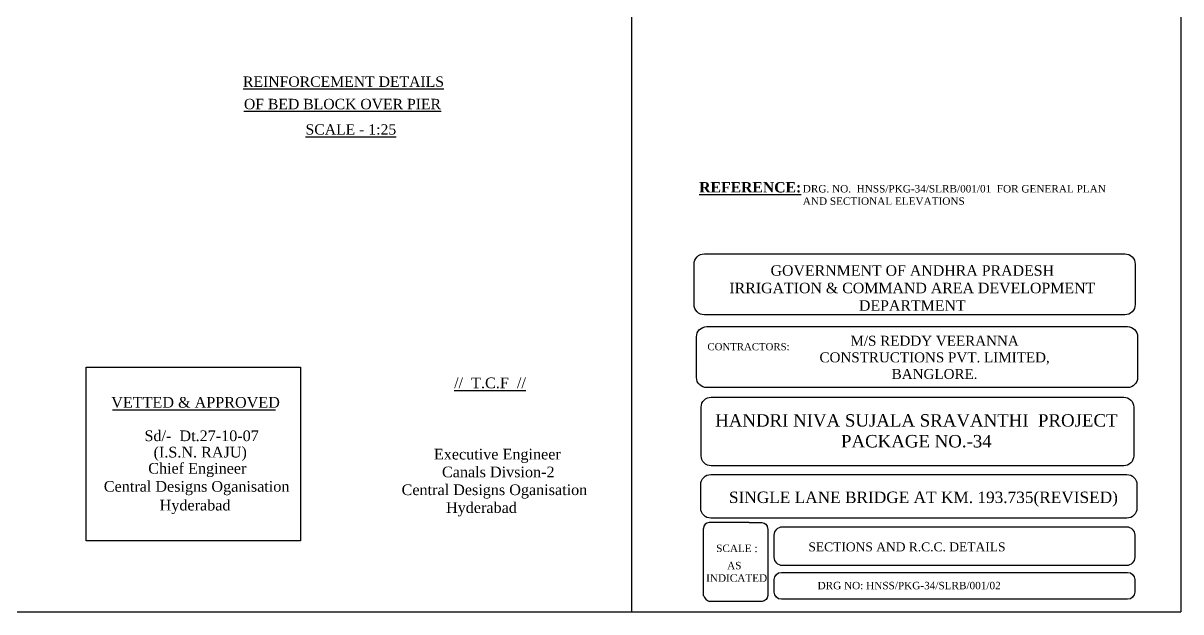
# Model space of a CAD drawing. Header units: millimetres. Extents: x 173 to 1182, y 179 to 1915.
# Drawn here: x 673.4 to 1063.3, y 178.6 to 377 of the extents above; entities that cross this region are included whole.
import ezdxf

# ---------------------------------------------------------------- set-up
doc = ezdxf.new("R2010")
doc.units = ezdxf.units.MM
doc.layers.add('SHEET', color=3, linetype='Continuous')
doc.styles.get("Standard").update_dxf_attribs({"font": 'times.ttf'})

# ---------------------------------------------------------------- blocks, each defined once
blk = doc.blocks.new('A$C5CE42FFD')
at = {"insert": (-67.36, 16.46), "char_height": 3.36, "width": 83.9077, "attachment_point": 2}
blk.add_mtext('M/S REDDY VEERANNA CONSTRUCTIONS PVT. LIMITED, BANGLORE. ', dxfattribs=at)

msp = doc.modelspace()

# ---------------------------------------------------------------- linework, layer by layer
for p, q in [((1063.25993, 768.60179), (1063.25993, 178.60179)), ((878.25993, 617.11496), (878.25993, 178.60179)), ((703.42404, 246.6723), (758.3979, 246.6723)), ((924.14369, 206.52423), (924.14369, 184.11462)), ((173.25993, 178.60179), (1063.25993, 178.60179))]:
    msp.add_line(p, q)
at = {"color": 7}
for p, q in [((902.48745, 184.05394), (902.48745, 206.7332)), ((917.85933, 208.66502), (904.41927, 208.66502)), ((922.3013, 182.09021), (904.41927, 182.09021))]:
    msp.add_line(p, q, dxfattribs=at)
for points in [[(902.7808, 299.22478), (1044.41798, 299.22478, -0.414213562), (1047.88222, 295.76054), (1047.88222, 282.13732, -0.414213562), (1044.41798, 278.67308), (902.7808, 278.67308, -0.414213562), (899.31656, 282.13732), (899.31656, 295.76054, -0.414213562)], [(903.60164, 274.7048), (1045.23882, 274.7048, -0.414213562), (1048.70306, 271.24056), (1048.70306, 257.61734, -0.414213562), (1045.23882, 254.1531), (903.60164, 254.1531, -0.414213562), (900.1374, 257.61734), (900.1374, 271.24056, -0.414213562)], [(905.11344, 250.94468), (1044.00809, 250.94468, -0.414213562), (1047.40525, 247.54752), (1047.40525, 231.21112, -0.414213562), (1044.00809, 227.81396), (905.11344, 227.81396, -0.414213562), (901.71628, 231.21112), (901.71628, 247.54752, -0.414213562)], [(905.00376, 224.8887), (1045.05587, 224.8887, -0.414213562), (1048.48134, 221.46323), (1048.48134, 213.58499, -0.414213562), (1045.05587, 210.15952), (905.00376, 210.15952, -0.414213562), (901.57829, 213.58499), (901.57829, 221.46323, -0.414213562)], [(929.14607, 207.25857), (1044.89161, 207.25857, -0.414213562), (1047.72258, 204.42761), (1047.72258, 197.01643, -0.414213562), (1044.89161, 194.18546), (929.14607, 194.18546, -0.414213562), (926.3151, 197.01643), (926.3151, 204.42761, -0.414213562)], [(928.73485, 191.9002), (1045.32969, 191.9002, -0.414213562), (1047.73601, 189.49387), (1047.73601, 185.26131, -0.414213562), (1045.32969, 182.85499), (928.73485, 182.85499, -0.414213562), (926.32853, 185.26131), (926.32853, 189.49387, -0.414213562)]]:
    msp.add_lwpolyline(points, format="xyb", close=True)
msp.add_lwpolyline([(694.61335, 261.07405), (766.80442, 261.07405), (766.80442, 202.57854), (694.61335, 202.57854)], close=True)
for points in [[(917.85933, 208.66502), (922.14341, 208.66502, -0.414213562), (924.07523, 206.7332)], [(924.14283, 184.1297, -0.368140093), (922.24601, 182.0833)]]:
    msp.add_lwpolyline(points, format="xyb", dxfattribs=at)
for centre, radius, start, end in [((904.41927, 206.7332), 1.93182, 90, 180), ((905.62959, 185.26346), 3.36689, 200.3157406, 249.7662947)]:
    msp.add_arc(centre, radius, start, end, dxfattribs=at)

# ---------------------------------------------------------------- block references
msp.add_blockref('A$C5CE42FFD', (1047.68841, 255.16776))

# ---------------------------------------------------------------- texts
for s, height, p in [('%%UREINFORCEMENT DETAILS', 3.5, (747.39945, 355.49355)), ('%%UOF BED BLOCK OVER PIER', 3.5, (747.71341, 347.95191)), ('%%USCALE - 1:25', 3.5, (768.46005, 339.39719)), ('VETTED & APPROVED', 3.6, (703.02248, 247.3923)), ('                        Sd/-  Dt.27-10-07', 3.6, (681.58937, 236.1179)), ('                           (I.S.N. RAJU)', 3.6, (680.57924, 230.61616)), ('                           Chief Engineer', 3.6, (678.76935, 225.16944)), ('                Central Designs Oganisation', 3.6, (678.76935, 219.0786)), ('SINGLE LANE BRIDGE AT KM. 193.735(REVISED)', 3.85, (911.06875, 215.27535)), ('                           Hyderabad', 3.6, (682.62924, 212.75413)), ('AS ', 2.5, (910.44642, 192.94802)), ('INDICATED', 2.5, (903.37598, 188.75492)), ('DRG NO: HNSS/PKG-34/SLRB/001/02', 2.5, (940.90854, 186.21632))]:
    msp.add_text(s, height=height).set_placement(p)
for s, insert, char_height, width, attachment_point in [('{\\fTimes New Roman|b1|i0|c0|p18;\\LREFERENCE:}', (901.04979, 323.40533), 3.5, 92, 1), ('DRG. NO.  HNSS/PKG-34/SLRB/001/01  FOR GENERAL PLAN AND SECTIONAL ELEVATIONS ', (935.93095, 322.40533), 2.5, 107.9720864, 1), ('                             {\\L//  T.C.F  //}\\P                       \\P\\P\\P                        Executive Engineer\\P                          Canals Divsion-2\\P                Central Designs Oganisation\\P                           Hyderabad', (779.0731, 257.54804), 3.6, 244.8, 1), ('HANDRI NIVA SUJALA SRAVANTHI  PROJECT\\PPACKAGE NO.-34', (974.17697, 245.20494), 4.2, 180, 2), ('SCALE :', (906.75582, 201.25108), 2.5, 25.272, 1)]:
    msp.add_mtext(s, dxfattribs=dict(insert=insert, char_height=char_height, width=width, attachment_point=attachment_point))
at = {"layer": 'SHEET', "color": 7}
for s, insert, char_height, width, attachment_point in [('GOVERNMENT OF ANDHRA PRADESH\\PIRRIGATION & COMMAND AREA DEVELOPMENT DEPARTMENT', (972.81075, 287.71298), 3.53871, 136.012937, 5), ('CONTRACTORS:', (903.81417, 267.92586), 2.4063228, 35.8252135, 4), ('SECTIONS AND R.C.C. DETAILS ', (937.81881, 201.99882), 3.0079035, 111.1817851, 1)]:
    msp.add_mtext(s, dxfattribs=dict(at, insert=insert, char_height=char_height, width=width, attachment_point=attachment_point))

doc.saveas('drawing.dxf')
